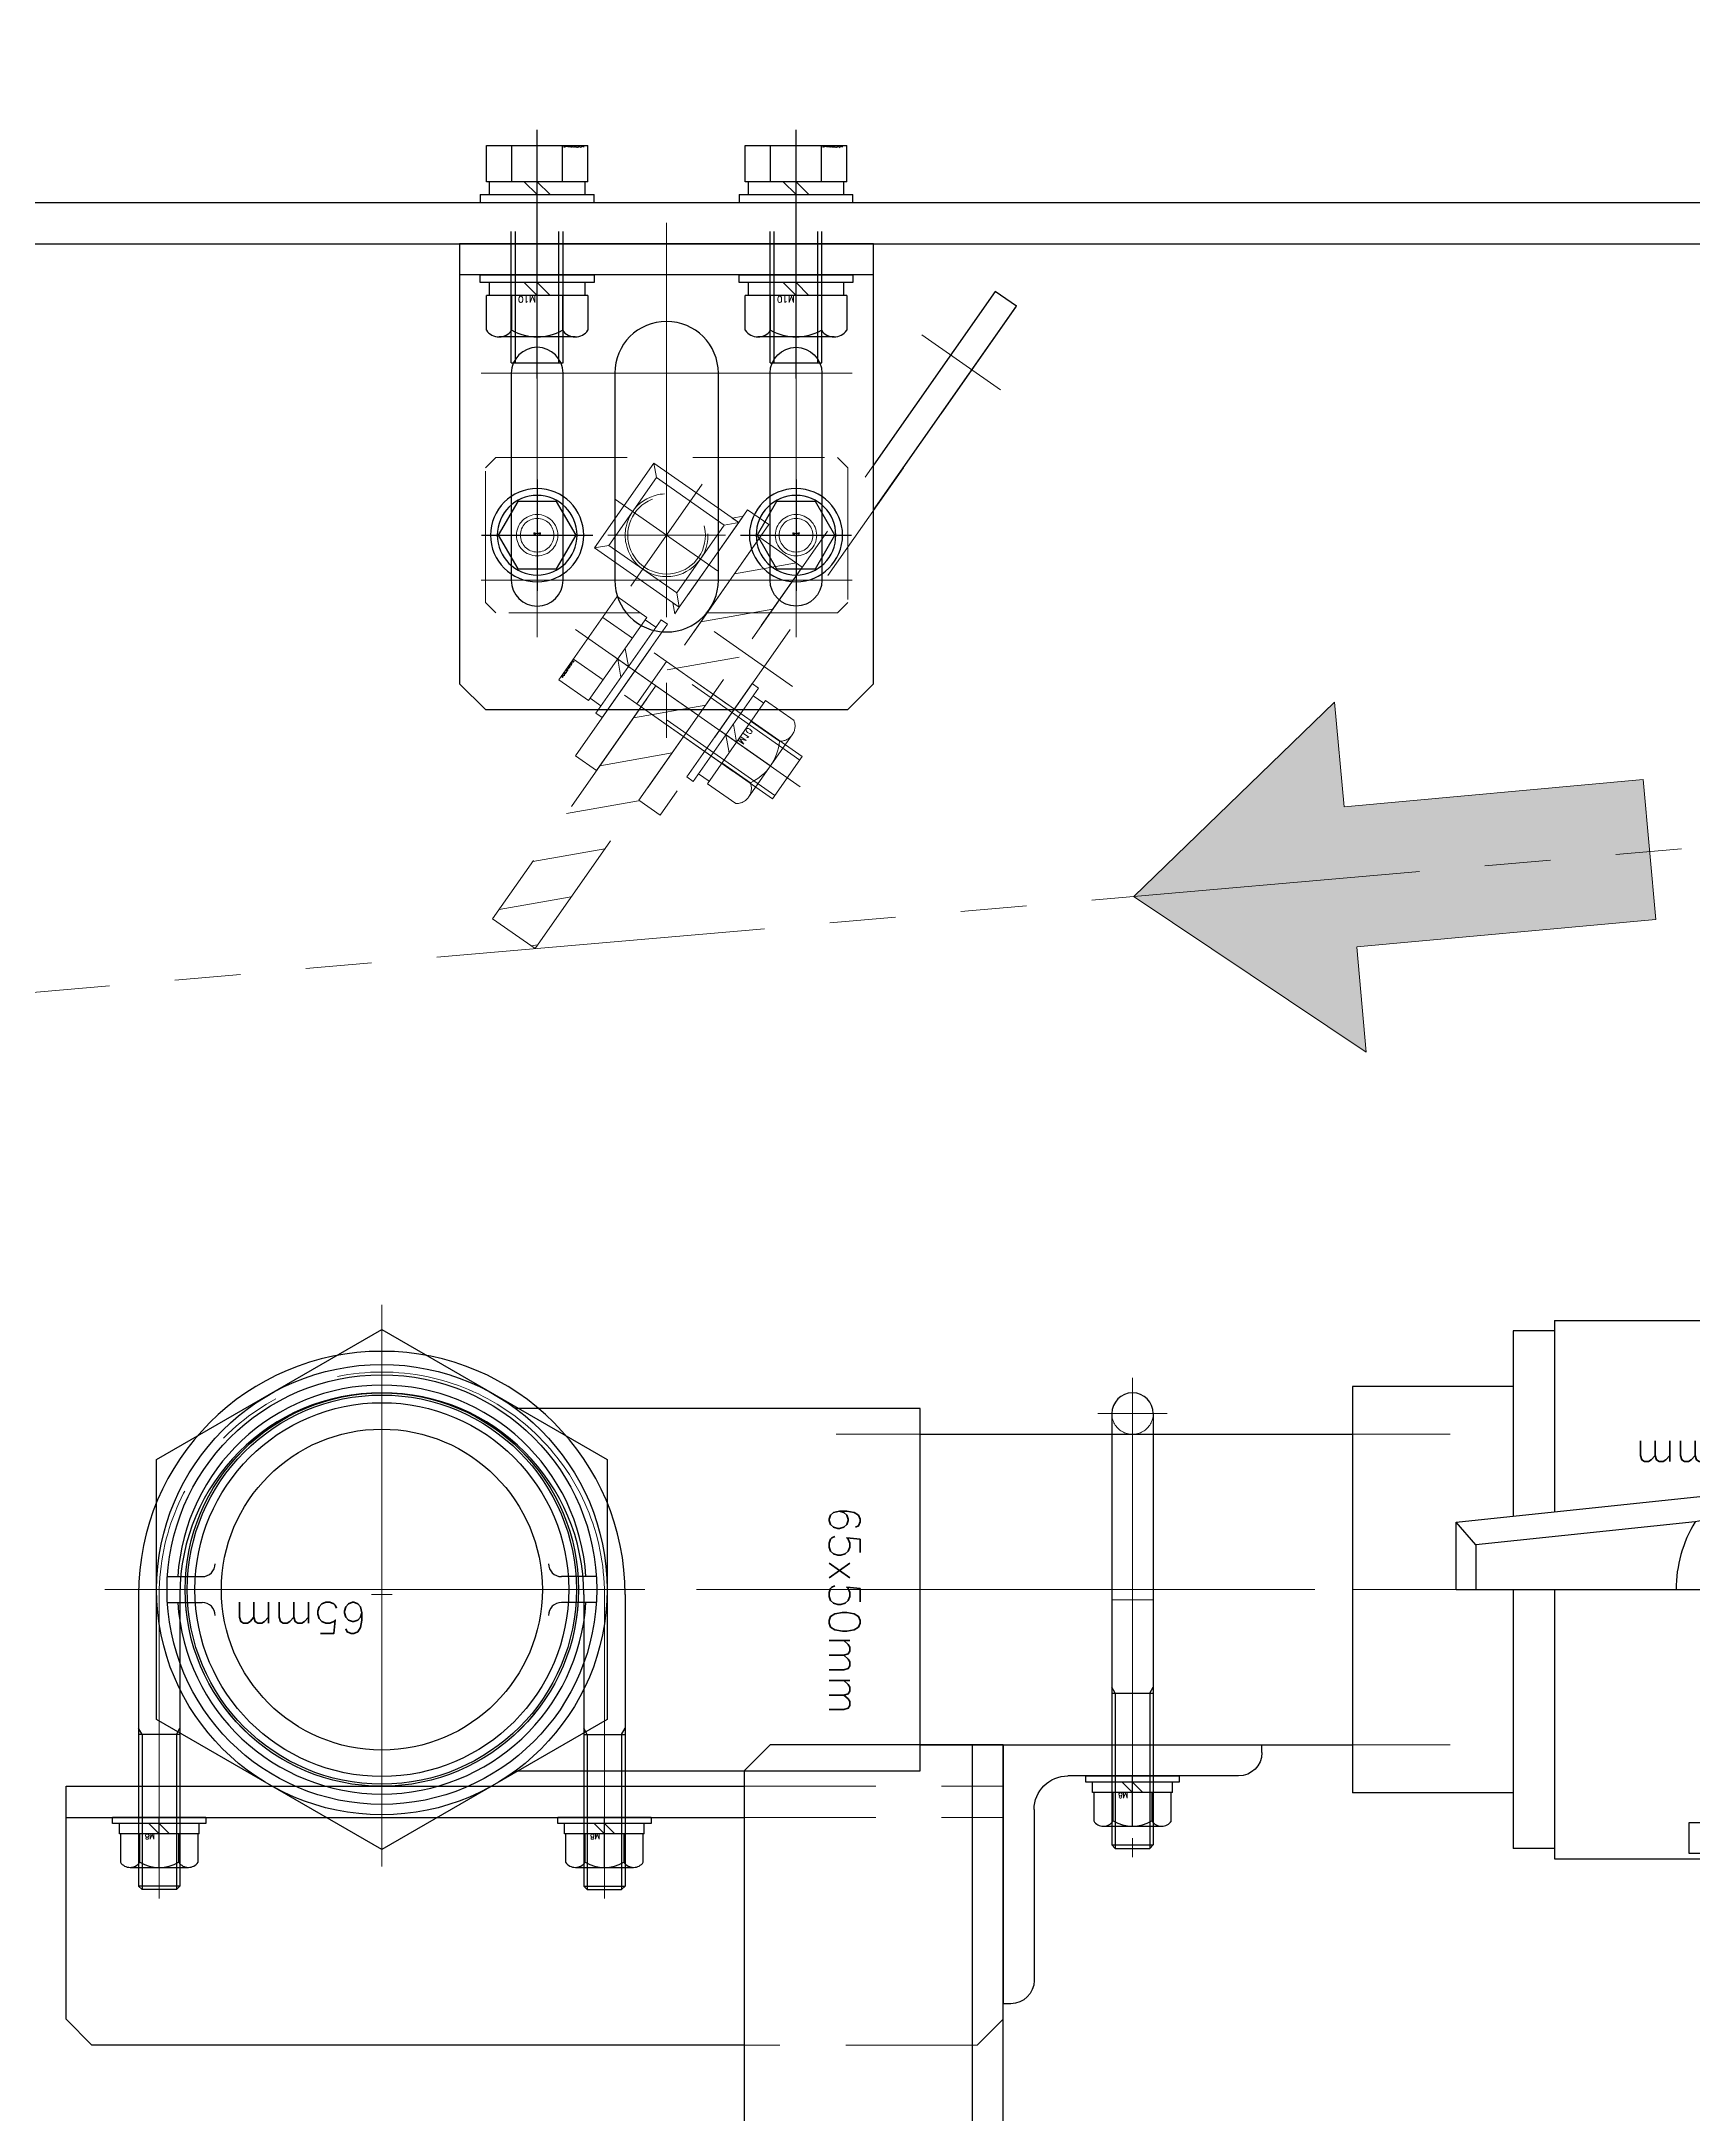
# Model space of a CAD drawing. Header units: millimetres. Extents: x -8731 to 85711, y -14522 to 31379.
# Drawn here: x 71663.2 to 71982.3, y 7400 to 7800.5 of the extents above; entities that cross this region are included whole.
import ezdxf

# ---------------------------------------------------------------- set-up
doc = ezdxf.new("R2010")
doc.units = ezdxf.units.MM
doc.header["$LTSCALE"] = 4
for name, pattern in [('CENTER2', [28.575, 19.05, -3.175, 3.175, -3.175]), ('HIDDEN', [9.525, 6.35, -3.175]), ('PHANTOM2', [31.75, 15.875, -3.175, 3.175, -3.175, 3.175, -3.175])]:
    doc.linetypes.add(name, pattern=pattern)
for name, color, linetype, lineweight in [('04_HIDDEN', 2, 'HIDDEN', 13), ('05_CENTER', 4, 'CENTER2', 13), ('06_PHANTOM', 2, 'PHANTOM2', 13), ('08_DIM', 3, 'Continuous', 13)]:
    doc.layers.add(name, color=color, linetype=linetype, lineweight=lineweight)
doc.layers.add('10_DRAFT', color=8, linetype='Continuous', lineweight=0, plot=False)
doc.styles.add('KSS_TXT', font='txt.shx', dxfattribs={"bigfont": 'extfont2.shx'})
doc.styles.add('KSS_TXT_L', font='txt.shx', dxfattribs={"height": 9, "bigfont": 'extfont2.shx'})
doc.styles.get("Standard").update_dxf_attribs({"font": 'txt.shx', "bigfont": 'extfont2.shx'})

# ---------------------------------------------------------------- blocks, each defined once
blk = doc.blocks.new('M8Nza_1_1_1')
at = {"color": 0}
for p, q in [((-7.5, 8.69), (-7.5, 3.2)), ((5.62, 9.7), (-5.63, 9.7)), ((-3.75, 3.2), (-3.75, 8.69)), ((3.75, 8.69), (3.75, 3.2)), ((7.5, 3.2), (7.5, 8.69)), ((-7.7, 3.2), (7.7, 3.2)), ((-7.7, 3.2), (-7.7, 1.2)), ((0, 1.2), (-2, 3.2)), ((0, 3.2), (2, 1.2)), ((7.7, 3.2), (7.7, 1.2))]:
    blk.add_line(p, q, dxfattribs=at)
at = {"color": 0, "linetype": 'CENTER2'}
blk.add_line((0, 9.7), (0, 0), dxfattribs=at)
at = {"color": 0}
blk.add_lwpolyline([(-9, 1.2), (9, 1.2), (9, 0), (-9, 0)], close=True, dxfattribs=at)
for centre, radius, start, end in [((-5.63, 7.45), 2.25, 33.626, 146.374), ((0, 2.2), 7.5, 60, 120), ((5.62, 7.45), 2.25, 33.626, 146.374)]:
    blk.add_arc(centre, radius, start, end, dxfattribs=at)
at = {"layer": '10_DRAFT', "style": 'KSS_TXT'}
blk.add_text('M8', height=1, dxfattribs=at).set_placement((0.87, 3.27))
blk = doc.blocks.new('A$C3E533E69_1_1_1')
at = {"color": 0}
for p, q in [((-4, 36), (-4, -47.32)), ((4, 36), (4, -47.32)), ((-3.32, -18), (-4, -16.83)), ((-4, -18), (4, -18)), ((-3.32, -18), (-3.32, -48)), ((3.32, -18), (4, -16.83)), ((3.32, -18), (3.32, -48)), ((-4, -47.32), (4, -47.32)), ((-4, -47.32), (-3.32, -48)), ((-3.32, -48), (3.32, -48)), ((4, -47.32), (3.32, -48))]:
    blk.add_line(p, q, dxfattribs=at)
blk.add_arc((0, 36), 4, 0, 180)
at = {"layer": '04_HIDDEN', "color": 0}
blk.add_arc((0, 36), 4, 180, 0, dxfattribs=at)
at = {"layer": '05_CENTER', "color": 0}
for p, q in [((0, 42.9), (0, -49.71)), ((-6.7, 36), (6.7, 36))]:
    blk.add_line(p, q, dxfattribs=at)
at = {"layer": '10_DRAFT'}
blk.add_line((4, 0), (-4, 0), dxfattribs=at)
blk = doc.blocks.new('A$C69EA743D_1_1_1')
at = {"color": 4}
blk.add_blockref('A$C3E533E69_1_1_1', (0, -32), dxfattribs=at)
at = {"color": 4, "rotation": 180}
blk.add_blockref('M8Nza_1_1_1', (0, -66), dxfattribs=at)
blk = doc.blocks.new('A$C0D2C4CCA_1_1_1')
at = {"color": 0}
for p, q in [((-47, 0), (-47, -56.32)), ((-39, 0), (-39, -56.32)), ((39, 0), (39, -56.32)), ((47, 0), (47, -56.32)), ((-46.32, -27), (-47, -25.83)), ((-39, -27), (-47, -27)), ((-46.32, -27), (-46.32, -57)), ((-39.68, -27), (-39, -25.83)), ((-39.68, -27), (-39.68, -57)), ((39.68, -27), (39, -25.83)), ((39, -27), (47, -27)), ((39.68, -27), (39.68, -57)), ((46.32, -27), (47, -25.83)), ((46.32, -27), (46.32, -57)), ((-39, -56.32), (-47, -56.32)), ((-47, -56.32), (-46.32, -57)), ((-39.68, -57), (-46.32, -57)), ((-39, -56.32), (-39.68, -57)), ((39, -56.32), (47, -56.32)), ((39, -56.32), (39.68, -57)), ((39.68, -57), (46.32, -57)), ((47, -56.32), (46.32, -57))]:
    blk.add_line(p, q, dxfattribs=at)
for radius in [47, 39]:
    blk.add_arc((0, 0), radius, 0, 180, dxfattribs=at)
at = {"layer": '05_CENTER', "color": 0}
for p, q in [((-43, 0), (-43, -58.71)), ((43, 0), (43, -58.71))]:
    blk.add_line(p, q, dxfattribs=at)
blk.add_arc((0, 0), 43, 0, 180, dxfattribs=at)
at = {"layer": '10_DRAFT'}
for p, q in [((1.99, 0), (-1.99, 0)), ((0, -1.99), (0, 1.99))]:
    blk.add_line(p, q, dxfattribs=at)
at = {"color": 4, "rotation": 180}
for p in [(-43, -43), (43, -43)]:
    blk.add_blockref('M8Nza_1_1_1', p, dxfattribs=at)
blk = doc.blocks.new('KK015066_54_5_1_1_1')
for p, q in [((1.5, 50), (0, 50)), ((0, 0), (0, 50)), ((6, 12.5), (6, 45.5)), ((45.5, 6), (12.5, 6)), ((0, 0), (50, 0)), ((50, 1.5), (50, 0))]:
    blk.add_line(p, q)
for centre, radius, start, end in [((1.5, 45.5), 4.5, 0, 90), ((12.5, 12.5), 6.5, 180, 270), ((45.5, 1.5), 4.5, 0, 90)]:
    blk.add_arc(centre, radius, start, end)
at = {"flags": 3}
blk.add_attdef('PARAM', (0, 0), '', height=1, dxfattribs=at)
blk = doc.blocks.new('A$C66610CD9_1_1_1')
at = {"color": 0}
for p, q in [((19, -363), (19, -9)), ((291, -363), (291, -9)), ((-151, -305), (-156, -310)), ((-25, -305), (-151, -305)), ((-156, -310), (-156, -355)), ((-156, -349), (-25, -349)), ((-156, -355), (-25, -355))]:
    blk.add_line(p, q, dxfattribs=at)
for points in [[(55, -3), (-29, -3), (-29, -9), (55, -9)], [(255, -3), (339, -3), (339, -9), (255, -9)], [(25, -363), (-20, -363), (-25, -358), (-25, -9), (25, -9)], [(285, -363), (335, -363), (335, -9), (285, -9)]]:
    blk.add_lwpolyline(points, close=True, dxfattribs=at)
at = {"layer": '04_HIDDEN'}
for p, q in [((20, -305), (-25, -305)), ((20, -305), (25, -310)), ((-25, -349), (25, -349)), ((-25, -355), (25, -355))]:
    blk.add_line(p, q, dxfattribs=at)
at = {"layer": '05_CENTER'}
for p, q in [((-17, -18.31), (-17, 5.84)), ((43, -18.31), (43, 5.84)), ((267, -18.31), (267, 5.84)), ((327, -18.31), (327, 5.84)), ((31.56, -193), (12.43, -193)), ((278.44, -193), (297.57, -193)), ((-138, -344.74), (-138, -359.57)), ((-52, -344.74), (-52, -359.57)), ((50, -369.56), (50, -350.43)), ((310, -369.56), (310, -350.43))]:
    blk.add_line(p, q, dxfattribs=at)
at = {"layer": '10_DRAFT'}
for p, q in [((55, -3), (255, -3)), ((-95, -349), (-95, -355.03))]:
    blk.add_line(p, q, dxfattribs=at)
blk.add_blockref('KK015066_54_5_1_1_1', (25, -363))
at = {"layer": '04_HIDDEN'}
blk.add_blockref('KK015066_54_5_1_1_1', (285, -363), dxfattribs=at)
blk = doc.blocks.new('A$C62B37AA5_1_1_1')
blk.add_blockref('A$C66610CD9_1_1_1', (-3125.15, 0))
blk = doc.blocks.new('A$C79697AB2_1')
at = {"layer": '05_CENTER'}
for p, q in [((35, -341.72), (35, -356.56)), ((121, -341.72), (121, -356.56)), ((-67, -366.56), (-67, -347.43))]:
    blk.add_line(p, q, dxfattribs=at)
at = {"layer": '10_DRAFT'}
blk.add_circle((78, -390.03), 38, dxfattribs=at)
at = {"xscale": -1}
blk.add_blockref('A$C62B37AA5_1_1_1', (-3142.15, 3), dxfattribs=at)
at = {"color": 4, "rotation": 180}
blk.add_blockref('A$C0D2C4CCA_1_1_1', (78, -389.03), dxfattribs=at)
at = {"rotation": 180}
blk.add_blockref('A$C69EA743D_1_1_1', (-67, -420), dxfattribs=at)
blk = doc.blocks.new('A$C67E3024E_1_1_1')
at = {"layer": '08_DIM'}
blk.add_hatch(color=256, dxfattribs=at).paths.add_polyline_path([(8.395, 2.716), (8.395, 6.8), (-0.012, 0.01), (8.395, -6.781), (8.395, -2.716), (20, -2.716), (20, 2.716)])
for p, q in [((0, 0.019), (8.395, 6.8)), ((8.395, 6.8), (8.395, 2.735)), ((8.395, 2.716), (20, 2.716)), ((20, -2.716), (20, 2.716)), ((0, 0), (8.395, -6.781)), ((8.395, -6.781), (8.395, -2.716)), ((8.395, -2.716), (20, -2.716))]:
    blk.add_line(p, q, dxfattribs=at)
blk = doc.blocks.new('A$C2B5B3F11_1_1_1')
at = {"color": 0}
blk.add_line((50, -192), (2550, -192), dxfattribs=at)
blk.add_lwpolyline([(50, -200), (2550, -200), (2550, -100), (50, -100)], close=True, dxfattribs=at)
at = {"layer": '05_CENTER'}
for p, q in [((1035, -208.1), (1035, -183.9)), ((1085, -208.1), (1085, -183.9))]:
    blk.add_line(p, q, dxfattribs=at)
blk = doc.blocks.new('A$C630344D5_1_1_1')
at = {"color": 0}
blk.add_lwpolyline([(1160, 150.2), (280, 150.2, -0.037623), (275.52, 150.54), (28.38, 187.87, 1.096072), (6.32, -189.89), (309, -179.82, -0.030069), (312.61, -179.91), (1997.39, -326.79, 0.610481), (2025.81, -281.61), (1921.29, -105.09, -0.309422), (1923.51, -71.27), (2106.95, 162.34, 0.68117), (2034, 286.77), (1164.64, 150.56, -0.038872), (1160, 150.2)], format="xyb", dxfattribs=at)
blk = doc.blocks.new('A$C7E374867_2_1')
at = {"color": 0, "linetype": 'CENTER2'}
blk.add_line((0, -29), (0, 14), dxfattribs=at)
at = {"color": 0}
for p, q in [((-9.81, 11), (9.81, 11)), ((-9.81, 4), (-9.81, 11)), ((-4.91, 4), (-4.91, 11)), ((4.91, 4), (4.91, 11)), ((9.81, 4), (9.81, 11)), ((-11, 1.5), (11, 1.5)), ((-11, 1.5), (-11, 0)), ((-11, 0), (11, 0)), ((9.81, 4), (-9.81, 4)), ((-9.25, 4), (-9.25, 1.5)), ((0, 1.5), (-2.5, 4)), ((0, 4), (2.5, 1.5)), ((9.25, 1.5), (9.25, 4)), ((11, 0), (11, 1.5))]:
    blk.add_line(p, q, dxfattribs=at)
at = {"color": 0, "linetype": 'HIDDEN'}
for p, q in [((-5, -26), (-5, 0)), ((-4.19, -26), (-4.19, 0)), ((4.19, -26), (4.19, 0)), ((5, -26), (5, 0)), ((-5, -26), (5, -26))]:
    blk.add_line(p, q, dxfattribs=at)
at = {"layer": '10_DRAFT', "style": 'KSS_TXT_L'}
blk.add_text('BT-M10x30L,SW,PW', height=0.3, dxfattribs=at).set_placement((5.05, 10.66))
blk = doc.blocks.new('M10Nza_1_1_1')
at = {"color": 0}
for p, q in [((-9.8, 4), (-9.8, 10.69)), ((-7.35, 12), (7.35, 12)), ((-4.9, 4), (-4.9, 10.69)), ((4.9, 10.69), (4.9, 4)), ((9.8, 10.69), (9.8, 4)), ((-9.8, 4), (9.8, 4)), ((-9.2, 1.5), (-9.2, 4)), ((0, 1.5), (-2.5, 4)), ((0, 4), (2.5, 1.5)), ((9.2, 4), (9.2, 1.5))]:
    blk.add_line(p, q, dxfattribs=at)
at = {"color": 0, "linetype": 'CENTER2'}
blk.add_line((0, 12), (0, 0), dxfattribs=at)
at = {"color": 0}
blk.add_lwpolyline([(-11, 1.5), (11, 1.5), (11, 0), (-11, 0)], close=True, dxfattribs=at)
for centre, radius, start, end in [((-7.35, 9.06), 2.94, 33.626, 146.374), ((0, 2.2), 9.8, 60, 120), ((7.35, 9.06), 2.94, 33.626, 146.374)]:
    blk.add_arc(centre, radius, start, end, dxfattribs=at)
at = {"layer": '10_DRAFT', "style": 'KSS_TXT'}
blk.add_text('M10', height=1.25, dxfattribs=at).set_placement((0.26, 4.12))
blk = doc.blocks.new('A$C69281495_1_1')
h = blk.add_hatch()
h.set_pattern_fill('_USER', color=3, scale=8, angle=45, pattern_type=0)
h.set_pattern_definition([(45, (9999.082, 6901.158), (-5.656854, 5.656854), [])])
h.paths.add_polyline_path([(10, 20), (0, 20), (0, 0), (10, 0)])
h.paths.add_polyline_path([(10, 0), (0, 0), (0, -50), (10, -50)])
h.paths.add_polyline_path([(10, -50), (0, -50), (0, -80), (10, -80)])
at = {"color": 0}
blk.add_lwpolyline([(0, 20), (10, 20), (10, -80), (0, -80)], close=True, dxfattribs=at)
at = {"layer": '05_CENTER'}
for p, q in [((-3.94, 5), (13.51, 5)), ((-3.94, -5), (13.51, -5)), ((-3.94, -45), (13.51, -45)), ((-3.94, -55), (13.51, -55))]:
    blk.add_line(p, q, dxfattribs=at)
at = {"layer": '10_DRAFT'}
for p, q in [((0, 0), (10, 0)), ((0, -50), (10, -50))]:
    blk.add_line(p, q, dxfattribs=at)
blk = doc.blocks.new('A$C69CC1232_1_1')
at = {"color": 0}
blk.add_lwpolyline([(0, 20), (3, 20), (3, -70), (0, -70)], close=True, dxfattribs=at)
at = {"layer": '05_CENTER'}
for p, q in [((-2.83, 0), (5.76, 0)), ((-2.83, -50), (5.76, -50))]:
    blk.add_line(p, q, dxfattribs=at)
blk = doc.blocks.new('A$C742A68D0_1_1')
at = {"color": 0, "linetype": 'CENTER2'}
blk.add_line((0, -33), (0, 10), dxfattribs=at)
at = {"color": 0}
for p, q in [((-9.81, 7), (9.81, 7)), ((-9.81, 0), (-9.81, 7)), ((-4.91, 0), (-4.91, 7)), ((4.91, 0), (4.91, 7)), ((9.81, 0), (9.81, 7)), ((-9.81, 0), (9.81, 0))]:
    blk.add_line(p, q, dxfattribs=at)
at = {"color": 0, "linetype": 'HIDDEN'}
for p, q in [((-5, -30), (-5, 0)), ((-4.19, -30), (-4.19, 0)), ((4.19, -30), (4.19, 0)), ((5, -30), (5, 0)), ((-5, -30), (5, -30))]:
    blk.add_line(p, q, dxfattribs=at)
at = {"layer": '10_DRAFT', "style": 'KSS_TXT_L'}
blk.add_text('BT-M10x30L', height=0.3, dxfattribs=at).set_placement((6.81, 6.66))
blk = doc.blocks.new('A$C78BC2D50_1_1')
at = {"color": 0}
for p, q in [((-48, -7), (-48, -150)), ((46, -5), (-46, -5)), ((-22.5, -5), (-22.5, -48)), ((22.5, -48), (22.5, -5)), ((48, -150), (48, -7)), ((-20.5, -50), (-14, -50)), ((-12, -52), (-12, -86)), ((12, -86), (12, -52)), ((14, -50), (20.5, -50)), ((-10, -88), (10, -88))]:
    blk.add_line(p, q, dxfattribs=at)
blk.add_lwpolyline([(-55, 0), (55, 0), (55, -3), (-55, -3)], close=True, dxfattribs=at)
blk.add_lwpolyline([(-50, -150), (50, -150), (50, -7, 0.414214), (46, -3), (-46, -3, 0.414214), (-50, -7)], format="xyb", close=True, dxfattribs=at)
at = {"color": 3}
for points in [[(-48, -70.19), (-46.5, -70.19), (-48, -68.69), (-48, -68.69)], [(48, -70.19), (46.5, -70.19), (48, -68.69), (48, -68.69)], [(-48, -89.81), (-46.5, -89.81), (-48, -91.31), (-48, -91.31)], [(48, -89.81), (46.5, -89.81), (48, -91.31), (48, -91.31)], [(-48, -120.19), (-46.5, -120.19), (-48, -118.69), (-48, -118.69)], [(48, -120.19), (46.5, -120.19), (48, -118.69), (48, -118.69)], [(-48, -139.81), (-46.5, -139.81), (-48, -141.31), (-48, -141.31)], [(48, -139.81), (46.5, -139.81), (48, -141.31), (48, -141.31)]]:
    blk.add_lwpolyline(points, close=True, dxfattribs=at)
at = {"color": 0}
for centre, start, end in [((-46, -7), 90, 180), ((46, -7), 0, 90), ((-20.5, -48), 180, 270), ((20.5, -48), 270, 0), ((-14, -52), 0, 90), ((14, -52), 90, 180), ((-10, -86), 180, 270), ((10, -86), 270, 0)]:
    blk.add_arc(centre, 2, start, end, dxfattribs=at)
at = {"layer": '05_CENTER'}
for p, q in [((-40, 6.1), (-40, -9.15)), ((0, 5.15), (0, -155.04)), ((40, 6.1), (40, -9.15))]:
    blk.add_line(p, q, dxfattribs=at)
at = {"layer": '10_DRAFT'}
blk.add_line((-14, -50), (14, -50), dxfattribs=at)
at = {"layer": '04_HIDDEN'}
for p, rotation in [((-48, -80), 270), ((48, -80), 90), ((-48, -130), 270), ((48, -130), 90)]:
    blk.add_blockref('A$C742A68D0_1_1', p, dxfattribs=dict(at, rotation=rotation))
blk = doc.blocks.new('A$C38186EA0_1_1')
at = {"color": 0}
for p, q in [((260, 20), (0, 20)), ((0, 20), (0, -27.38)), ((260, -96), (260, 20)), ((2.4, -31.05), (160, -100)), ((160, -100), (256, -100)), ((179.75, -100), (179.75, -149)), ((240.25, -100), (240.25, -149))]:
    blk.add_line(p, q, dxfattribs=at)
at = {"color": 3}
for points in [[(258, 9.81), (256.5, 9.81), (258, 11.31), (258, 11.31)], [(258, -9.81), (256.5, -9.81), (258, -11.31), (258, -11.31)], [(258, -30.19), (256.5, -30.19), (258, -28.69), (258, -28.69)], [(258, -49.81), (256.5, -49.81), (258, -51.31), (258, -51.31)], [(179.75, -100), (179.75, -101.5), (179.75, -101.5), (178.25, -100)], [(240.25, -100), (240.25, -101.5), (240.25, -101.5), (241.75, -100)], [(179.75, -149), (179.75, -147.5), (179.75, -147.5), (178.25, -149)], [(240.25, -149), (240.25, -147.5), (240.25, -147.5), (241.75, -149)], [(179.75, -152), (181.25, -152), (181.25, -152), (179.75, -153.5)], [(240.25, -152), (238.75, -152), (238.75, -152), (240.25, -153.5)]]:
    blk.add_lwpolyline(points, close=True, dxfattribs=at)
blk.add_lwpolyline([(132.5, -155), (287.5, -155), (287.5, -149), (132.5, -149)], close=True)
at = {"color": 0}
for centre, start, end in [((4, -27.38), 180, 246.3706), ((256, -96), 270, 0)]:
    blk.add_arc(centre, 4, start, end, dxfattribs=at)
at = {"layer": '04_HIDDEN'}
for p, q in [((2, 20), (2, -27.38)), ((258, -96), (258, 20)), ((3.2, -29.22), (160.42, -98)), ((160.42, -98), (256, -98)), ((181, -98), (181, -100)), ((183.25, -152), (183.25, -100)), ((236.75, -152), (236.75, -100)), ((239, -98), (239, -100)), ((179.75, -149), (179.75, -155)), ((240.25, -152), (179.75, -152)), ((240.25, -149), (240.25, -155))]:
    blk.add_line(p, q, dxfattribs=at)
for centre, start, end in [((4, -27.38), 180, 246.3706), ((256, -96), 270, 0)]:
    blk.add_arc(centre, 2, start, end, dxfattribs=at)
at = {"layer": '05_CENTER'}
for p, q in [((-3.95, 0), (5.97, 0)), ((254.06, 0), (263.98, 0)), ((254.06, -40), (263.98, -40)), ((210, -94.23), (210, -159.07)), ((150, -141.26), (150, -162.79)), ((270, -141.26), (270, -162.79))]:
    blk.add_line(p, q, dxfattribs=at)
at = {"layer": '10_DRAFT'}
for p, q in [((0, -27.38), (0, -30)), ((0, -30), (2.4, -31.05))]:
    blk.add_line(p, q, dxfattribs=at)
at = {"layer": '04_HIDDEN', "rotation": 90}
for p in [(258, 0), (258, -40)]:
    blk.add_blockref('A$C742A68D0_1_1', p, dxfattribs=at)
blk = doc.blocks.new('A$C41C35775_1_1')
h = blk.add_hatch()
h.set_pattern_fill('_USER', color=3, scale=8, angle=135, pattern_type=0)
h.set_pattern_definition([(135, (10701.542, 5252.723), (-5.656854, -5.656854), [])])
h.paths.add_polyline_path([(10, 70), (0, 70), (0, 60), (10, 60)])
h.paths.add_polyline_path([(10, 60), (0, 60), (0, 10), (10, 10)])
h.paths.add_polyline_path([(10, 10), (0, 10), (0, -20), (10, -20)])
at = {"color": 0}
blk.add_lwpolyline([(0, 70), (10, 70), (10, -20), (0, -20)], close=True, dxfattribs=at)
at = {"layer": '05_CENTER'}
for p, q in [((-3.94, 45), (13.51, 45)), ((-3.94, 35), (13.51, 35)), ((-3.94, 5), (13.51, 5)), ((-3.94, -5), (13.51, -5))]:
    blk.add_line(p, q, dxfattribs=at)
at = {"layer": '10_DRAFT'}
for p, q in [((0, 40), (10, 40)), ((0, 0), (10, 0))]:
    blk.add_line(p, q, dxfattribs=at)
blk = doc.blocks.new('A$C2C6365D4_1_1')
at = {"color": 0}
blk.add_lwpolyline([(0, 60), (3, 60), (3, -20), (0, -20)], close=True, dxfattribs=at)
at = {"layer": '05_CENTER'}
for p, q in [((-2.83, 40), (5.76, 40)), ((-2.83, 0), (5.76, 0))]:
    blk.add_line(p, q, dxfattribs=at)
blk = doc.blocks.new('A$C3DF50A72_1_1')
at = {"color": 0}
for p, q in [((2.37, 4.5), (0, 4.5)), ((3.37, 4.5), (14, 4.5)), ((14, 4.5), (14, -4.5)), ((2.37, -4.5), (0, -4.5)), ((14, -4.5), (3.37, -4.5))]:
    blk.add_line(p, q, dxfattribs=at)
blk.add_lwpolyline([(2.37, 5), (3.37, 5), (3.37, -5), (2.37, -5)], close=True, dxfattribs=at)
at = {"layer": '05_CENTER', "color": 0}
blk.add_line((0, 0), (15.13, 0), dxfattribs=at)
blk = doc.blocks.new('1／4MVEP9010S303Wb_1_1')
at = {"color": 0}
for p, q in [((-19.99, 5.63), (-19.99, 1.5)), ((-15.99, 6.75), (-19.58, 6.12)), ((-19.58, 6.12), (-19.58, 1.5)), ((-13.49, 6.75), (-15.99, 6.75)), ((-15.99, 6.75), (-15.99, -6.75)), ((-13.35, 7), (-13.49, 6.75)), ((-13.49, 6.75), (-13.49, -6.75)), ((-6.51, 7), (-13.35, 7)), ((-12.91, 7), (-12.91, 6.38)), ((-12.91, 6.38), (-6.94, 6.38)), ((-6.94, 7), (-6.94, 6.38)), ((-6.49, 6.97), (-6.51, 7)), ((0, 6.77), (-6.49, 6.97)), ((-6.49, 6.97), (-6.49, -6.97)), ((-4.49, 6.05), (-6.49, 6.97)), ((-4.49, 6.91), (-4.49, -6.91)), ((0, 5.91), (-4.49, 6.05)), ((-19.99, 1.5), (-18.49, 1.5)), ((-18.99, 1.5), (-19.49, 1)), ((-19.49, 1), (-19.49, 0.2)), ((-18.59, 0.2), (-19.49, 0.2)), ((-17.96, 1.4), (-17.99, 1.41)), ((-17.99, 1.41), (-17.99, -1.41)), ((-6.94, 0.62), (-12.91, 0.62)), ((-12.91, 0.62), (-12.91, -0.62)), ((-6.94, 0.62), (-6.94, -0.62)), ((-18.49, -1.5), (-19.99, -1.5)), ((-19.99, -1.5), (-19.99, -5.63)), ((-19.58, -1.5), (-19.58, -6.12)), ((-19.49, -0.2), (-18.59, -0.2)), ((-19.49, -0.2), (-19.49, -1)), ((-19.49, -1), (-18.99, -1.5)), ((-12.91, -0.62), (-6.94, -0.62)), ((-19.58, -6.12), (-15.99, -6.75)), ((-15.99, -6.75), (-13.49, -6.75)), ((-13.49, -6.75), (-13.35, -7)), ((-13.35, -7), (-6.51, -7)), ((-6.94, -6.38), (-12.91, -6.38)), ((-12.91, -6.38), (-12.91, -7)), ((-6.94, -6.38), (-6.94, -7)), ((-6.51, -7), (-6.49, -6.97)), ((-4.49, -6.05), (-6.49, -6.97)), ((-6.49, -6.97), (0, -6.77)), ((0, -5.91), (-4.49, -6.05))]:
    blk.add_line(p, q, dxfattribs=at)
for points in [[(-12.91, 0.62), (-13.07, 1.21), (-13.19, 1.8), (-13.28, 2.39), (-13.33, 3.01), (-13.34, 3.62), (-13.32, 4.24), (-13.26, 4.78), (-13.17, 5.31), (-13.05, 5.85), (-12.91, 6.38)], [(-6.94, 6.38), (-6.79, 5.79), (-6.66, 5.2), (-6.57, 4.61), (-6.52, 3.99), (-6.51, 3.38), (-6.54, 2.76), (-6.6, 2.22), (-6.68, 1.69), (-6.8, 1.15), (-6.94, 0.62)], [(-18.59, -0.2), (-18.52, -0.19), (-18.45, -0.14), (-18.41, -0.1), (-18.4, -0.05), (-18.39, 0.01), (-18.4, 0.05), (-18.41, 0.09), (-18.45, 0.14), (-18.52, 0.19), (-18.59, 0.2)], [(-18.49, -1.5), (-18.32, -1.49), (-18.15, -1.46), (-17.99, -1.41), (-17.75, -1.31), (-17.54, -1.16), (-17.42, -1.05), (-17.3, -0.91), (-17.2, -0.77), (-17.12, -0.62), (-17.06, -0.45), (-17.02, -0.29), (-16.99, -0.04), (-17, 0.2), (-17.05, 0.43), (-17.14, 0.65), (-17.26, 0.85), (-17.4, 1.03), (-17.59, 1.2), (-17.8, 1.33), (-17.96, 1.4), (-18.13, 1.45), (-18.3, 1.49), (-18.49, 1.5)], [(-12.91, -6.38), (-13.07, -5.79), (-13.19, -5.2), (-13.28, -4.61), (-13.33, -3.99), (-13.34, -3.38), (-13.32, -2.76), (-13.26, -2.22), (-13.17, -1.69), (-13.05, -1.15), (-12.91, -0.62)], [(-6.94, -0.62), (-6.79, -1.21), (-6.66, -1.8), (-6.57, -2.39), (-6.52, -3.01), (-6.51, -3.62), (-6.54, -4.24), (-6.6, -4.78), (-6.68, -5.31), (-6.8, -5.85), (-6.94, -6.38)]]:
    blk.add_lwpolyline(points, dxfattribs=at)
for centre, start, end in [((-19.49, 5.63), 100, 180), ((-19.49, -5.63), 180, 260)]:
    blk.add_arc(centre, 0.5, start, end, dxfattribs=at)
at = {"layer": '04_HIDDEN', "color": 0}
for p, q in [((-17.99, 2.5), (-19.99, 2.15)), ((-17.99, 2.5), (-18.99, 1.5)), ((-13.49, 0.2), (-18.59, 0.2)), ((-17.99, 2.5), (-17.99, 1.41)), ((-19.99, -2.15), (-17.99, -2.5)), ((-18.99, -1.5), (-17.99, -2.5)), ((-13.49, -0.2), (-18.59, -0.2)), ((-17.99, -1.41), (-17.99, -2.5))]:
    blk.add_line(p, q, dxfattribs=at)
at = {"layer": '05_CENTER', "color": 0}
blk.add_line((-21.29, 0), (6.01, 0), dxfattribs=at)
at = {"layer": '10_DRAFT'}
for p, q in [((0, 6.77), (0, -6.77)), ((5.01, 6.61), (0, 6.77)), ((5.73, 5.73), (0, 5.91)), ((6.01, 5.39), (5.01, 6.61)), ((5.01, 6.61), (5.01, -6.61)), ((6.01, 5.39), (6.01, -5.39)), ((6.01, 5.38), (6.01, -5.38)), ((5.73, -5.73), (0, -5.91)), ((0, -6.77), (5.01, -6.61)), ((5.01, -6.61), (6.01, -5.39))]:
    blk.add_line(p, q, dxfattribs=at)
blk.add_blockref('A$C3DF50A72_1_1', (6.01, 0), dxfattribs=at)
blk = doc.blocks.new('A$C774C4102_1_1')
at = {"color": 3}
for points in [[(-8.5, -20), (-10.5, -20), (-8.5, -22), (-8.5, -22)], [(8.5, -20), (10.5, -20), (8.5, -22), (8.5, -22)]]:
    blk.add_lwpolyline(points, close=True, dxfattribs=at)
at = {"color": 0}
for centre, radius in [((0, 0), 62.5), ((-31.82, 31.82), 9.5), ((31.82, 31.82), 9.5), ((0, 0), 17), ((0, 0), 14.2), ((-31.82, -31.82), 9.5), ((31.82, -31.82), 9.5)]:
    blk.add_circle(centre, radius, dxfattribs=at)
at = {"layer": '04_HIDDEN'}
for p, q in [((-7, -18.5), (-7, -20)), ((-6.77, -20), (-6.77, -32)), ((-5.91, -20), (-5.91, -32)), ((5.91, -20), (5.91, -32)), ((6.77, -20), (6.77, -32)), ((7, -18.5), (7, -20))]:
    blk.add_line(p, q, dxfattribs=at)
for points in [[(-20, -20), (20, -20), (20, 20), (-20, 20)], [(-18.5, -18.5), (18.5, -18.5), (18.5, 18.5), (-18.5, 18.5)], [(8.5, -20), (8.5, -32), (-8.5, -32), (-8.5, -20)]]:
    blk.add_lwpolyline(points, close=True, dxfattribs=at)
at = {"layer": '05_CENTER'}
for p, q in [((0, -68.82), (0, 68.82)), ((-21.97, 21.97), (-41.67, 41.67)), ((21.97, 21.97), (41.67, 41.67)), ((68.82, 0), (-68.82, 0)), ((-21.97, -21.97), (-41.67, -41.67)), ((21.97, -21.97), (41.67, -41.67))]:
    blk.add_line(p, q, dxfattribs=at)
blk.add_circle((0, 0), 45, dxfattribs=at)
blk = doc.blocks.new('A$C365C5F76_1_1')
at = {"color": 4}
for q in [(-10, -110), (10, -110)]:
    blk.add_line((0, -31.49), q, dxfattribs=at)
blk.add_blockref('A$C774C4102_1_1', (0, 20))
at = {"color": 4, "rotation": 90}
blk.add_blockref('1／4MVEP9010S303Wb_1_1', (0, -12), dxfattribs=at)
blk = doc.blocks.new('A$C434C4E9F_1_1')
for name, p in [('A$C365C5F76_1_1', (-120, 140)), ('M10Nza_1_1_1', (-160, 198)), ('M10Nza_1_1_1', (-80, 198)), ('A$C78BC2D50_1_1', (-120, 190)), ('A$C69CC1232_1_1', (-60, 110))]:
    blk.add_blockref(name, p)
for name, p, rotation in [('A$C7E374867_2_1', (-160, 187), 180), ('A$C7E374867_2_1', (-80, 187), 180), ('M10Nza_1_1_1', (-183, 110), 89.99999999999999), ('M10Nza_1_1_1', (-57, 110), 270), ('M10Nza_1_1_1', (-183, 60), 89.99999999999999), ('M10Nza_1_1_1', (-57, 60), 270), ('M10Nza_1_1_1', (-266, 0), 90), ('M10Nza_1_1_1', (6, 0), 270)]:
    blk.add_blockref(name, p, dxfattribs=dict(rotation=rotation))
at = {"xscale": -1}
for name, p in [('A$C69CC1232_1_1', (-180, 110)), ('A$C38186EA0_1_1', (0, 0))]:
    blk.add_blockref(name, p, dxfattribs=at)
at = {"color": 3}
for p in [(-180, 110), (-70, 110)]:
    blk.add_blockref('A$C69281495_1_1', p, dxfattribs=at)
at = {"layer": '04_HIDDEN', "color": 3, "xscale": -1}
blk.add_blockref('A$C41C35775_1_1', (-260, -40), dxfattribs=at)
at = {"layer": '04_HIDDEN', "xscale": -1}
blk.add_blockref('A$C2C6365D4_1_1', (-270, -40), dxfattribs=at)
at = {"layer": '04_HIDDEN'}
for name, p, rotation in [('A$C7E374867_2_1', (-258, 0), 270), ('M10Nza_1_1_1', (-273, 0), 90), ('A$C7E374867_2_1', (-2, 0), 90), ('M10Nza_1_1_1', (-273, -40), 90)]:
    blk.add_blockref(name, p, dxfattribs=dict(at, rotation=rotation))
blk = doc.blocks.new('コンパクトボールバルブ27型-ソケット形-50mmb_1_1_1')
at = {"color": 0}
for p, q in [((-56.5, 14.16), (-56.5, 50)), ((-48.5, 50), (-56.5, 50)), ((48.5, 52), (-48.5, 52)), ((-48.5, 15), (-48.5, 52)), ((48.5, 0), (48.5, 52)), ((48.5, 50), (56.5, 50)), ((56.5, 0), (56.5, 50)), ((-87.5, -39.25), (-87.5, 39.25)), ((-56.5, 39.25), (-87.5, 39.25)), ((56.5, 39.25), (87.5, 39.25)), ((87.5, -39.25), (87.5, 39.25)), ((-67.5, 13), (-2.1, 19.89)), ((-67.5, 0), (-67.5, 13)), ((-67.5, 13), (-63.68, 8.63)), ((-21.3, 13.09), (-63.68, 8.63)), ((-1.68, 15.98), (-13.53, 14.73)), ((-63.68, 0), (-63.68, 8.63)), ((-67.5, 0), (-16.07, 0)), ((-56.5, -50), (-56.5, 0)), ((-48.5, -52), (-48.5, 0)), ((67.5, 0), (16.07, 0)), ((63.68, -8.63), (63.68, 0)), ((67.5, 0), (67.5, -13)), ((21.3, -13.09), (63.68, -8.63)), ((63.68, -8.63), (67.5, -13)), ((1.68, -15.98), (13.53, -14.73)), ((67.5, -13), (2.1, -19.89)), ((48.5, -52), (48.5, -15)), ((56.5, -50), (56.5, -14.16)), ((-56.5, -39.25), (-87.5, -39.25)), ((56.5, -39.25), (87.5, -39.25)), ((-48.5, -50), (-56.5, -50)), ((48.5, -52), (-48.5, -52)), ((48.5, -50), (56.5, -50))]:
    blk.add_line(p, q, dxfattribs=at)
for radius, start, end in [(20, 0, 96.0135), (16.07, 0, 96.0135), (25, 148.424, 180), (20, 132.5529, 180), (20, 180, 276.0135), (16.07, 180, 276.0135), (20, 312.5529, 0), (25, 328.424, 0)]:
    blk.add_arc((0, 0), radius, start, end, dxfattribs=at)
for points in [[(-13.53, 14.73), (-14.2, 14.6), (-16.79, 14.09), (-19.38, 13.52), (-21.3, 13.09)], [(13.53, -14.73), (14.2, -14.6), (16.79, -14.09), (19.38, -13.52), (21.3, -13.09)]]:
    blk.add_open_spline(points, degree=3, knots=[0, 0, 0, 0, 0.258427, 1, 1, 1, 1], dxfattribs=at)
at = {"layer": '05_CENTER', "color": 0}
for p, q in [((0, 62), (0, -62)), ((87.5, 0), (-87.5, 0))]:
    blk.add_line(p, q, dxfattribs=at)
at = {"layer": '10_DRAFT'}
for p, q in [((-87.5, 30), (-68.63, 30)), ((87.5, 30), (68.63, 30)), ((-87.5, -30), (-68.63, -30)), ((87.5, -30), (68.63, -30))]:
    blk.add_line(p, q, dxfattribs=at)
at = {"layer": '10_DRAFT', "style": 'KSS_TXT'}
blk.add_text('50mm', height=6, dxfattribs=at).set_placement((7.17, -28.76))
blk = doc.blocks.new('バルブソケット(TS-VS)-65mmb_1')
at = {"color": 0}
for p, q in [((-43.5, 25.11), (0, 50.23)), ((0, 50.23), (43.5, 25.11)), ((-43.5, -25.11), (-43.5, 25.11)), ((43.5, 25.11), (43.5, -25.11)), ((0, -50.23), (-43.5, -25.11)), ((43.5, -25.11), (0, -50.23))]:
    blk.add_line(p, q, dxfattribs=at)
for radius in [37.59, 36.11, 31]:
    blk.add_circle((0, 0), radius, dxfattribs=at)
at = {"layer": '05_CENTER', "color": 0}
for p, q in [((0, -55.02), (0, 55.02)), ((-50.8, 0), (50.8, 0))]:
    blk.add_line(p, q, dxfattribs=at)
at = {"layer": '10_DRAFT', "style": 'KSS_TXT'}
blk.add_text('65mm', height=6, dxfattribs=at).set_placement((2.84, 2.46))
blk = doc.blocks.new('SFC-65b_1')
at = {"color": 0}
for p, q in [((-41.42, 2.5), (-34.69, 2.5)), ((41.42, 2.5), (34.69, 2.5)), ((-41.42, -2.5), (-34.69, -2.5)), ((41.42, -2.5), (34.69, -2.5))]:
    blk.add_line(p, q, dxfattribs=at)
blk.add_circle((0, 0), 41.5, dxfattribs=at)
for centre, radius, start, end in [((0, 0), 39.5, 3.6287, 176.3713), ((-34.69, 5), 2.5, 270, 0), ((34.69, 5), 2.5, 180, 270), ((0, 0), 39.5, 183.6287, 356.3713), ((-34.69, -5), 2.5, 0, 90), ((34.69, -5), 2.5, 90, 180)]:
    blk.add_arc(centre, radius, start, end, dxfattribs=at)
at = {"layer": '05_CENTER', "color": 0}
for p, q in [((0, 45.88), (0, -45.88)), ((-45.88, 0), (45.88, 0))]:
    blk.add_line(p, q, dxfattribs=at)
blk = doc.blocks.new('径違いチーズ(TS-T)-65mm×50mmc_1_1_1')
at = {"color": 0}
for p, q in [((-35, 104), (-35, 25.83)), ((35, 104), (-35, 104)), ((35, 25.83), (35, 104))]:
    blk.add_line(p, q, dxfattribs=at)
for radius in [43.5, 38]:
    blk.add_circle((0, 0), radius, dxfattribs=at)
at = {"layer": '05_CENTER', "color": 0}
for p, q in [((0, -53.5), (0, 104)), ((53.5, 0), (-53.5, 0))]:
    blk.add_line(p, q, dxfattribs=at)
at = {"layer": '10_DRAFT'}
for p, q in [((-30, 104), (-30, 87.77)), ((30, 104), (30, 87.77))]:
    blk.add_line(p, q, dxfattribs=at)
at = {"layer": '10_DRAFT', "style": 'KSS_TXT'}
blk.add_text('65x50mm', height=6, dxfattribs=at).set_placement((-16.15, 86.38))
blk = doc.blocks.new('A$C477B12E1_1_1_1')
for p, q in [((41, 0), (-42.5, 0)), ((41, -60), (-42.5, -60))]:
    blk.add_line(p, q)
at = {"layer": '05_CENTER'}
blk.add_line((41, -30), (-42.5, -30), dxfattribs=at)
at = {"layer": '10_DRAFT'}
blk.add_line((0, 0), (0, -60), dxfattribs=at)
at = {"color": 4}
for name, p in [('コンパクトボールバルブ27型-ソケット形-50mmb_1_1_1', (-130, -30)), ('バルブソケット(TS-VS)-65mmb_1', (145, -30)), ('SFC-65b_1', (145, -30))]:
    blk.add_blockref(name, p, dxfattribs=at)
at = {"color": 4, "rotation": 90}
blk.add_blockref('径違いチーズ(TS-T)-65mm×50mmc_1_1_1', (145, -30), dxfattribs=at)
blk = doc.blocks.new('A$C7E012652_1_1')
at = {"color": 0}
blk.add_line((-40, 6), (40, 6), dxfattribs=at)
blk.add_lwpolyline([(-40, 0), (40, 0), (40, 85), (35, 90), (-35, 90), (-40, 85)], close=True, dxfattribs=at)
for points in [[(-10, 65), (-10, 25, 1), (10, 25), (10, 65, 1)], [(-20, 65), (-20, 25, -1), (-30, 25), (-30, 65, -1)], [(20, 65), (20, 25, 1), (30, 25), (30, 65, 1)]]:
    blk.add_lwpolyline(points, format="xyb", close=True, dxfattribs=at)
at = {"layer": '05_CENTER'}
for p, q in [((0, -4.07), (0, 95.42)), ((-25, 14), (-25, 76)), ((25, 14), (25, 76)), ((-35.84, 65), (35.84, 65)), ((-35.84, 25), (35.84, 25)), ((-25, -6.59), (-25, 12.47)), ((25, -6.59), (25, 12.47))]:
    blk.add_line(p, q, dxfattribs=at)
blk = doc.blocks.new('A$C1A3C2C0C_1_1_1')
at = {"color": 0, "linetype": 'CENTER2'}
blk.add_line((0, -34), (0, 14), dxfattribs=at)
at = {"color": 0}
for p, q in [((-9.81, 11), (9.81, 11)), ((-9.81, 4), (-9.81, 11)), ((-4.91, 4), (-4.91, 11)), ((4.91, 4), (4.91, 11)), ((9.81, 4), (9.81, 11)), ((-11, 1.5), (11, 1.5)), ((-11, 1.5), (-11, 0)), ((9.81, 4), (-9.81, 4)), ((-9.25, 4), (-9.25, 1.5)), ((0, 1.5), (-2.5, 4)), ((0, 4), (2.5, 1.5)), ((9.25, 1.5), (9.25, 4)), ((11, 0), (11, 1.5)), ((-11, 0), (11, 0))]:
    blk.add_line(p, q, dxfattribs=at)
at = {"color": 0, "linetype": 'HIDDEN'}
for p, q in [((-5, -31), (-5, 0)), ((-4.19, -31), (-4.19, 0)), ((4.19, -31), (4.19, 0)), ((5, -31), (5, 0)), ((-5, -31), (5, -31))]:
    blk.add_line(p, q, dxfattribs=at)
at = {"layer": '10_DRAFT', "style": 'KSS_TXT_L'}
blk.add_text('BT-M10x35L,SW,PW', height=0.3, dxfattribs=at).set_placement((5.1, 10.66))
blk = doc.blocks.new('A$C41DC2786_1_1')
for name, p in [('A$C7E012652_1_1', (0, 0)), ('M10Nza_1_1_1', (-25, 6)), ('M10Nza_1_1_1', (25, 6))]:
    blk.add_blockref(name, p)
at = {"rotation": 180}
for p in [(-25, -8), (25, -8)]:
    blk.add_blockref('A$C1A3C2C0C_1_1_1', p, dxfattribs=at)
blk = doc.blocks.new('A$C3D81658F_1_1_1')
at = {"color": 0, "linetype": 'CENTER2'}
blk.add_line((0, -39), (0, 14), dxfattribs=at)
at = {"color": 0}
for p, q in [((-9.81, 11), (9.81, 11)), ((-9.81, 4), (-9.81, 11)), ((-4.91, 4), (-4.91, 11)), ((4.91, 4), (4.91, 11)), ((9.81, 4), (9.81, 11)), ((-11, 1.5), (11, 1.5)), ((-11, 1.5), (-11, 0)), ((-11, 0), (11, 0)), ((9.81, 4), (-9.81, 4)), ((-9.25, 4), (-9.25, 1.5)), ((0, 1.5), (-2.5, 4)), ((0, 4), (2.5, 1.5)), ((9.25, 1.5), (9.25, 4)), ((11, 0), (11, 1.5))]:
    blk.add_line(p, q, dxfattribs=at)
at = {"color": 0, "linetype": 'HIDDEN'}
for p, q in [((-5, -36), (-5, 0)), ((5, -36), (5, 0)), ((-5, -4), (5, -4)), ((-4.19, -36), (-4.19, -4)), ((4.19, -36), (4.19, -4)), ((-5, -36), (5, -36))]:
    blk.add_line(p, q, dxfattribs=at)
at = {"layer": '10_DRAFT', "style": 'KSS_TXT_L'}
blk.add_text('BT-M10x40L,SW,PW', height=0.3, dxfattribs=at).set_placement((5.14, 10.66))
blk = doc.blocks.new('A$C43827900_1_1')
h = blk.add_hatch()
h.set_pattern_fill('_USER', color=3, scale=8, angle=135, pattern_type=0)
h.set_pattern_definition([(135, (10701.542, 5237.723), (-5.656854, -5.656854), [])])
h.paths.add_polyline_path([(10, 55), (0, 55), (0, 45), (10, 45)])
h.paths.add_polyline_path([(10, 45), (0, 45), (0, -5), (10, -5)])
h.paths.add_polyline_path([(10, -5), (0, -5), (0, -35), (10, -35)])
at = {"color": 0}
blk.add_lwpolyline([(0, 55), (10, 55), (10, -35), (0, -35)], close=True, dxfattribs=at)
at = {"layer": '05_CENTER'}
for p, q in [((-3.94, 5), (13.51, 5)), ((-3.94, -5), (13.51, -5))]:
    blk.add_line(p, q, dxfattribs=at)
at = {"layer": '10_DRAFT'}
blk.add_line((0, 0), (10, 0), dxfattribs=at)
blk = doc.blocks.new('A$C4A0F7F8D_1_1')
at = {"color": 3}
for p, q in [((-8, 8), (-10, 10)), ((8, 8), (10, 10)), ((-8, -8), (-10, -10)), ((8, -8), (10, -10))]:
    blk.add_line(p, q, dxfattribs=at)
at = {"color": 0}
blk.add_lwpolyline([(10, -13), (15, -13), (15, 45), (10, 45)], close=True, dxfattribs=at)
blk.add_lwpolyline([(10, -10), (-10, -10), (-10, 10), (10, 10)], close=True)
at = {"color": 3}
for points in [[(10, 10), (8.5, 10), (8.5, 10), (10, 11.5)], [(8, -8), (-8, -8), (-8, 8), (8, 8)], [(10, -10), (8.5, -10), (8.5, -10), (10, -11.5)]]:
    blk.add_lwpolyline(points, close=True, dxfattribs=at)
at = {"color": 0}
blk.add_circle((0, 0), 7.5, dxfattribs=at)
at = {"layer": '05_CENTER'}
for p, q in [((20.73, 25), (4.63, 25)), ((0, -12.01), (0, 12.01)), ((-12.01, 0), (12.01, 0))]:
    blk.add_line(p, q, dxfattribs=at)
blk = doc.blocks.new('A$C6A4B7A37_1_1')
at = {"color": 0}
blk.add_lwpolyline([(5, 25), (0, 25), (0, -95), (5, -95)], close=True, dxfattribs=at)
at = {"layer": '05_CENTER'}
for p, q in [((-6.8, 10), (11.71, 10)), ((-6.8, -10), (11.71, -10)), ((-6.8, -80), (11.71, -80))]:
    blk.add_line(p, q, dxfattribs=at)
at = {"layer": '10_DRAFT'}
blk.add_line((0, 0), (5, 0), dxfattribs=at)
blk = doc.blocks.new('A$C49334BAA_1_1')
at = {"color": 3}
blk.add_blockref('A$C43827900_1_1', (15, 25), dxfattribs=at)
for name, p in [('A$C4A0F7F8D_1_1', (0, 0)), ('A$C6A4B7A37_1_1', (25, 20))]:
    blk.add_blockref(name, p)
for name, p, rotation in [('A$C3D81658F_1_1_1', (10, 25), 90), ('M10Nza_1_1_1', (30, 25), 270)]:
    blk.add_blockref(name, p, dxfattribs=dict(rotation=rotation))
blk = doc.blocks.new('M8Tz_2_1')
at = {"color": 0}
for radius in [4, 3.25]:
    blk.add_circle((0, 0), radius, dxfattribs=at)
at = {"layer": '05_CENTER'}
for p, q in [((0, -6.92), (0, 6.92)), ((6.92, 0), (-6.92, 0))]:
    blk.add_line(p, q, dxfattribs=at)
blk = doc.blocks.new('A$C1CD4518B_1_1')
at = {"color": 0}
blk.add_lwpolyline([(-13, -35), (13, -35), (15, -33), (15, 33), (13, 35), (-13, 35), (-15, 33), (-15, -33)], close=True, dxfattribs=at)
blk.add_circle((0, 0), 8, dxfattribs=at)
at = {"layer": '05_CENTER'}
for p, q in [((0, -11.35), (0, 11.35)), ((11.35, 0), (-11.35, 0))]:
    blk.add_line(p, q, dxfattribs=at)
for p in [(0, 25), (0, -25)]:
    blk.add_blockref('M8Tz_2_1', p)
blk = doc.blocks.new('A$C67FD2836_1_1_1')
at = {"color": 0, "linetype": 'CENTER2'}
for p, q in [((0, -10.75), (0, 10.75)), ((-10.75, 0), (10.75, 0))]:
    blk.add_line(p, q, dxfattribs=at)
at = {"color": 0}
for p, q in [((-7.51, 0), (-3.75, 6.5)), ((-3.75, 6.5), (3.75, 6.5)), ((3.75, 6.5), (7.51, 0)), ((-3.75, -6.5), (-7.51, 0)), ((7.51, 0), (3.75, -6.5)), ((3.75, -6.5), (-3.75, -6.5))]:
    blk.add_line(p, q, dxfattribs=at)
for radius in [9, 7.7]:
    blk.add_circle((0, 0), radius, dxfattribs=at)
at = {"layer": '10_DRAFT', "style": 'KSS_TXT_L'}
blk.add_text('BT-M8', height=0.3, dxfattribs=at).set_placement((-0.69, -0.48))

msp = doc.modelspace()

# ---------------------------------------------------------------- linework, layer by layer
for p, q in [((71847.43349, 7752.16062), (71823.93645, 7718.60338)), ((71851.52925, 7749.29274), (71847.43349, 7752.16062)), ((71823.93645, 7709.88614), (71851.52925, 7749.29274))]:
    msp.add_line(p, q)

# ---------------------------------------------------------------- block references
msp.add_blockref('A$C2B5B3F11_1_1_1', (70723.93592, 7961.36791))
at = {"rotation": 180}
for name, p in [('A$C41DC2786_1_1', (71783.93645, 7761.36791)), ('A$C477B12E1_1_1_1', (71873.93593, 7471.36791)), ('A$C79697AB2_1', (71806.93593, 7111.36791)), ('A$C434C4E9F_1_1', (71848.93593, 7301.36781))]:
    msp.add_blockref(name, p, dxfattribs=at)
at = {"xscale": -1, "rotation": 180}
for p in [(71758.93645, 7705.06363), (71808.93645, 7705.06363)]:
    msp.add_blockref('A$C67FD2836_1_1_1', p, dxfattribs=at)
at = {"xscale": -5, "yscale": 5, "zscale": 5, "rotation": 185.1940691230274}
msp.add_blockref('A$C67E3024E_1_1_1', (71874.21605, 7635.27718), dxfattribs=at)
at = {"layer": '04_HIDDEN', "xscale": -1}
for name, rotation in [('A$C49334BAA_1_1', 145), ('A$C1CD4518B_1_1', 270)]:
    msp.add_blockref(name, (71783.93645, 7705.06363), dxfattribs=dict(at, rotation=rotation))
at = {"layer": '06_PHANTOM', "color": 6, "xscale": -1, "rotation": 180}
msp.add_blockref('A$C630344D5_1_1_1', (71173.93592, 7421.56791), dxfattribs=at)

doc.saveas('drawing.dxf')
